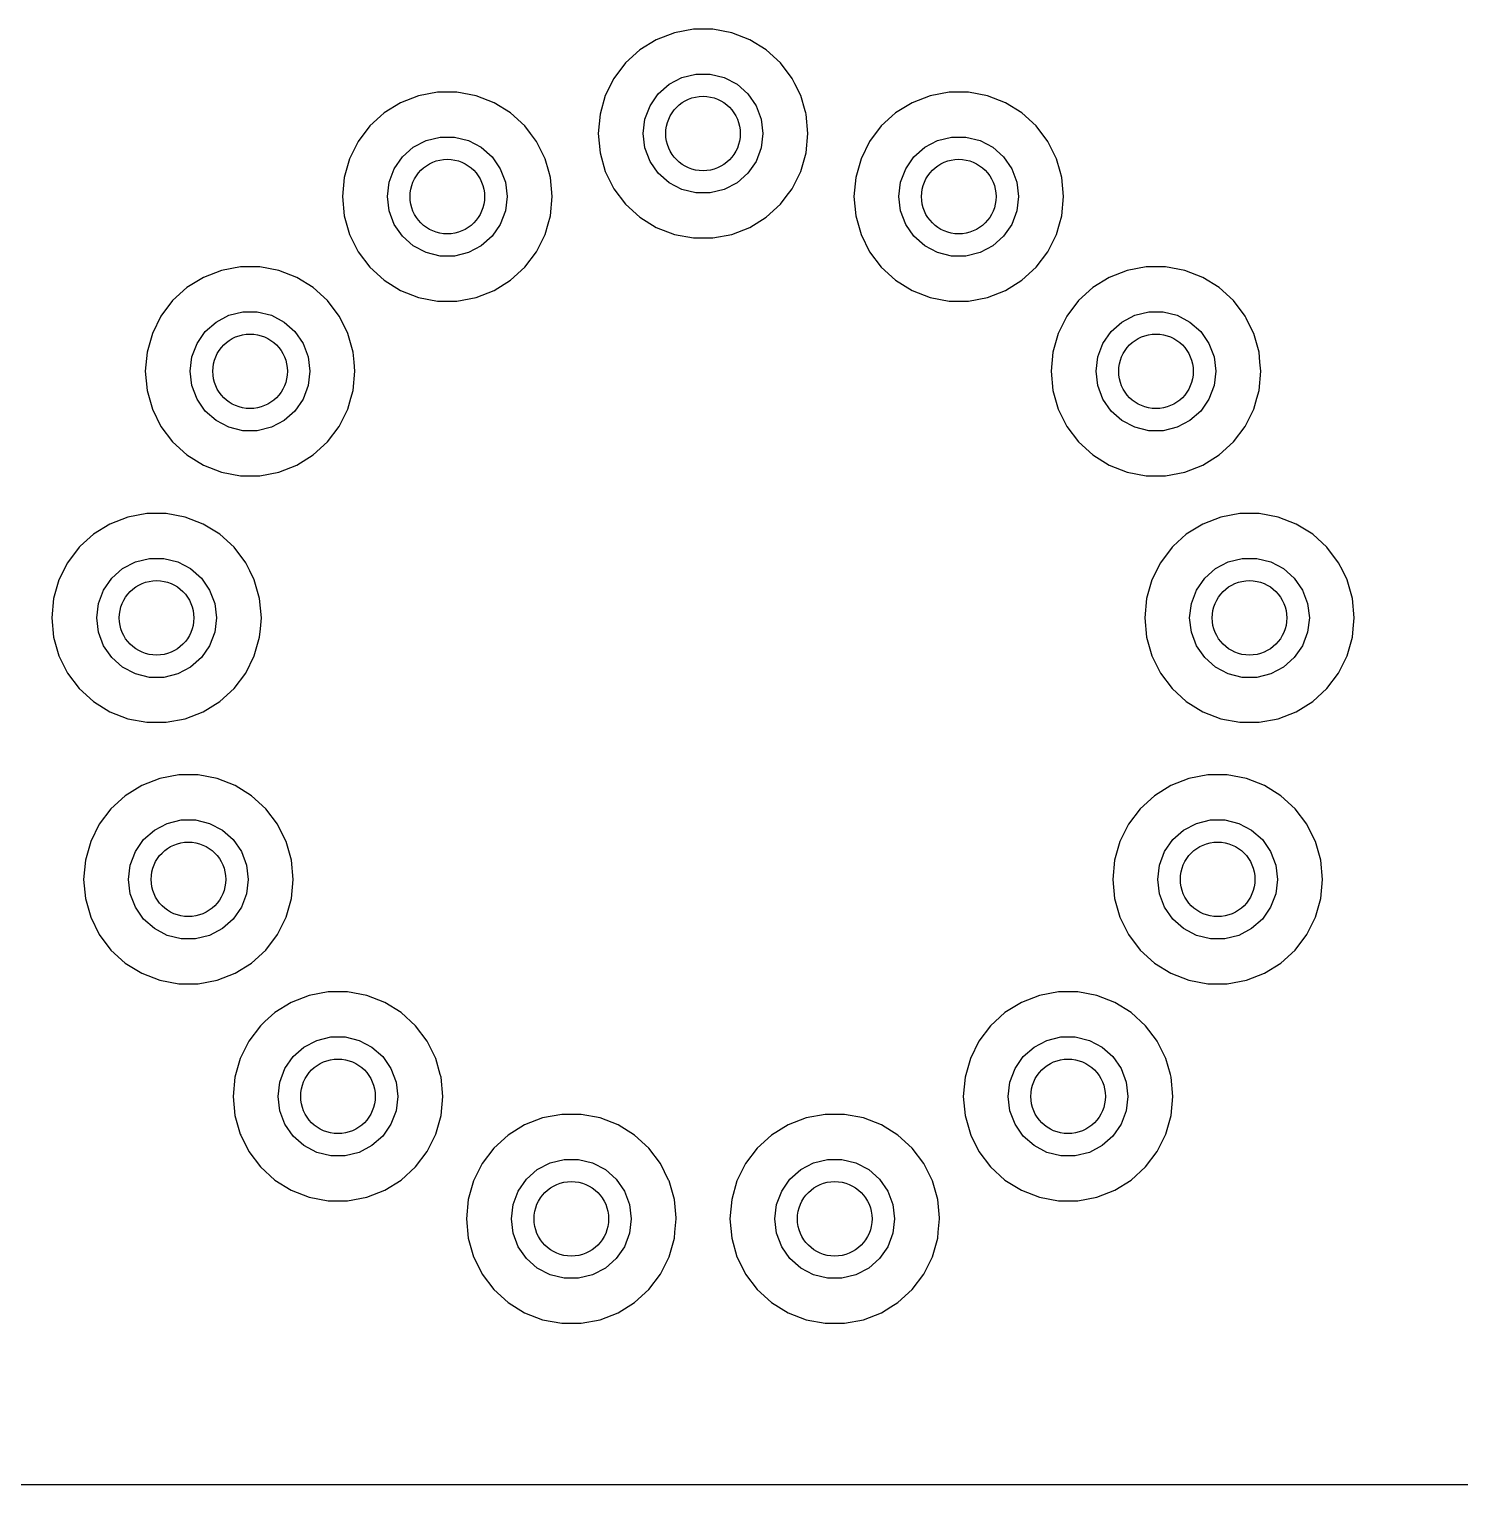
# Model space of a CAD drawing. Extents: x 2.85 to 10.26, y -4.55 to -2.42.
# Drawn here: x 4.032 to 4.666, y -4.547 to -3.903 of the extents above; entities that cross this region are included whole.
import ezdxf

# ---------------------------------------------------------------- set-up
doc = ezdxf.new("R2010")
doc.units = 0
doc.header["$MEASUREMENT"] = 0
doc.layers.add('BLACK', color=7, linetype='CONTINUOUS')

msp = doc.modelspace()

# ---------------------------------------------------------------- linework, layer by layer
at = {"layer": 'BLACK', "linetype": 'CONTINUOUS'}
for p, q in [((4.32643, -3.90311), (4.31801, -3.90468)), ((4.33499, -3.90311), (4.32643, -3.90311)), ((4.34341, -3.90468), (4.33499, -3.90311)), ((4.31003, -3.90778), (4.30274, -3.91228)), ((4.31801, -3.90468), (4.31003, -3.90778)), ((4.31003, -3.90778), (4.31003, -3.90778)), ((4.31801, -3.90468), (4.31801, -3.90468)), ((4.31801, -3.90468), (4.31801, -3.90468)), ((4.35139, -3.90778), (4.34341, -3.90468)), ((4.34341, -3.90468), (4.34341, -3.90468)), ((4.34341, -3.90468), (4.34341, -3.90468)), ((4.35867, -3.91228), (4.35139, -3.90778)), ((4.35139, -3.90778), (4.35139, -3.90778)), ((4.30274, -3.91228), (4.29642, -3.91805)), ((4.30274, -3.91228), (4.30274, -3.91228)), ((4.30274, -3.91228), (4.30274, -3.91228)), ((4.365, -3.91805), (4.35867, -3.91228)), ((4.29642, -3.91805), (4.29126, -3.92489)), ((4.29642, -3.91805), (4.29642, -3.91805)), ((4.37016, -3.92489), (4.365, -3.91805)), ((4.29126, -3.92489), (4.28744, -3.93255)), ((4.31087, -3.93174), (4.31565, -3.9275)), ((4.31565, -3.9275), (4.32131, -3.92454)), ((4.32131, -3.92454), (4.32751, -3.92301)), ((4.32751, -3.92301), (4.3339, -3.92301)), ((4.3339, -3.92301), (4.34011, -3.92454)), ((4.34011, -3.92454), (4.34576, -3.9275)), ((4.34576, -3.9275), (4.35054, -3.93174)), ((4.37135, -3.92727), (4.37016, -3.92489)), ((4.37398, -3.93255), (4.37135, -3.92727)), ((4.20481, -3.93258), (4.19683, -3.93568)), ((4.21323, -3.93101), (4.20481, -3.93258)), ((4.20481, -3.93258), (4.20481, -3.93258)), ((4.20481, -3.93258), (4.20481, -3.93258)), ((4.22179, -3.93101), (4.21323, -3.93101)), ((4.23021, -3.93258), (4.22179, -3.93101)), ((4.23819, -3.93568), (4.23021, -3.93258)), ((4.23021, -3.93258), (4.23021, -3.93258)), ((4.23021, -3.93258), (4.23021, -3.93258)), ((4.28744, -3.93255), (4.2851, -3.94079)), ((4.28744, -3.93255), (4.28744, -3.93255)), ((4.30724, -3.937), (4.31087, -3.93174)), ((4.35054, -3.93174), (4.35417, -3.937)), ((4.37591, -3.93933), (4.37398, -3.93255)), ((4.37398, -3.93255), (4.37398, -3.93255)), ((4.43121, -3.93258), (4.42323, -3.93568)), ((4.43963, -3.93101), (4.43121, -3.93258)), ((4.43121, -3.93258), (4.43121, -3.93258)), ((4.43121, -3.93258), (4.43121, -3.93258)), ((4.44819, -3.93101), (4.43963, -3.93101)), ((4.45661, -3.93258), (4.44819, -3.93101)), ((4.46459, -3.93568), (4.45661, -3.93258)), ((4.45661, -3.93258), (4.45661, -3.93258)), ((4.45661, -3.93258), (4.45661, -3.93258)), ((4.18794, -3.94165), (4.18322, -3.94595)), ((4.18954, -3.94018), (4.18794, -3.94165)), ((4.19683, -3.93568), (4.18954, -3.94018)), ((4.18954, -3.94018), (4.18954, -3.94018)), ((4.18954, -3.94018), (4.18954, -3.94018)), ((4.19683, -3.93568), (4.19683, -3.93568)), ((4.24547, -3.94018), (4.23819, -3.93568)), ((4.23819, -3.93568), (4.23819, -3.93568)), ((4.2518, -3.94595), (4.24547, -3.94018)), ((4.2851, -3.94079), (4.28431, -3.94931)), ((4.2851, -3.94079), (4.2851, -3.94079)), ((4.30498, -3.94297), (4.30724, -3.937)), ((4.35417, -3.937), (4.35644, -3.94297)), ((4.37615, -3.94018), (4.37591, -3.93933)), ((4.37632, -3.94079), (4.37615, -3.94018)), ((4.37711, -3.94931), (4.37632, -3.94079)), ((4.37632, -3.94079), (4.37632, -3.94079)), ((4.41434, -3.94165), (4.40962, -3.94595)), ((4.41594, -3.94018), (4.41434, -3.94165)), ((4.42323, -3.93568), (4.41594, -3.94018)), ((4.41594, -3.94018), (4.41594, -3.94018)), ((4.41594, -3.94018), (4.41594, -3.94018)), ((4.42323, -3.93568), (4.42323, -3.93568)), ((4.47187, -3.94018), (4.46459, -3.93568)), ((4.46459, -3.93568), (4.46459, -3.93568)), ((4.4782, -3.94595), (4.47187, -3.94018)), ((4.18322, -3.94595), (4.17806, -3.95279)), ((4.25434, -3.94931), (4.2518, -3.94595)), ((4.30421, -3.94931), (4.30498, -3.94297)), ((4.35644, -3.94297), (4.35721, -3.94931)), ((4.40962, -3.94595), (4.40446, -3.95279)), ((4.48336, -3.95279), (4.4782, -3.94595)), ((4.17806, -3.95279), (4.17424, -3.96045)), ((4.20245, -3.9554), (4.20811, -3.95244)), ((4.20811, -3.95244), (4.21431, -3.95091)), ((4.21431, -3.95091), (4.2207, -3.95091)), ((4.2207, -3.95091), (4.22691, -3.95244)), ((4.22691, -3.95244), (4.23256, -3.9554)), ((4.25696, -3.95279), (4.25434, -3.94931)), ((4.26021, -3.95931), (4.25696, -3.95279)), ((4.28431, -3.94931), (4.2851, -3.95784)), ((4.28431, -3.94931), (4.28431, -3.94931)), ((4.30498, -3.95566), (4.30421, -3.94931)), ((4.35721, -3.94931), (4.35644, -3.95566)), ((4.37632, -3.95784), (4.37711, -3.94931)), ((4.37711, -3.94931), (4.37711, -3.94931)), ((4.40446, -3.95279), (4.40064, -3.96045)), ((4.42885, -3.9554), (4.43451, -3.95244)), ((4.43451, -3.95244), (4.44071, -3.95091)), ((4.44071, -3.95091), (4.4471, -3.95091)), ((4.4471, -3.95091), (4.45331, -3.95244)), ((4.45331, -3.95244), (4.45896, -3.9554)), ((4.48661, -3.95931), (4.48336, -3.95279)), ((4.17424, -3.96045), (4.1719, -3.96869)), ((4.17424, -3.96045), (4.17424, -3.96045)), ((4.19404, -3.9649), (4.19767, -3.95964)), ((4.19767, -3.95964), (4.20245, -3.9554)), ((4.23256, -3.9554), (4.23734, -3.95964)), ((4.23734, -3.95964), (4.24097, -3.9649)), ((4.26078, -3.96045), (4.26021, -3.95931)), ((4.26238, -3.96608), (4.26078, -3.96045)), ((4.26078, -3.96045), (4.26078, -3.96045)), ((4.2851, -3.95784), (4.2851, -3.95784)), ((4.2851, -3.95784), (4.28744, -3.96608)), ((4.30724, -3.96163), (4.30498, -3.95566)), ((4.35644, -3.95566), (4.35417, -3.96163)), ((4.37398, -3.96608), (4.37632, -3.95784)), ((4.37632, -3.95784), (4.37632, -3.95784)), ((4.40064, -3.96045), (4.3983, -3.96869)), ((4.40064, -3.96045), (4.40064, -3.96045)), ((4.42044, -3.9649), (4.42407, -3.95964)), ((4.42407, -3.95964), (4.42885, -3.9554)), ((4.45896, -3.9554), (4.46374, -3.95964)), ((4.46374, -3.95964), (4.46737, -3.9649)), ((4.48718, -3.96045), (4.48661, -3.95931)), ((4.48878, -3.96608), (4.48718, -3.96045)), ((4.48718, -3.96045), (4.48718, -3.96045)), ((4.19178, -3.97087), (4.19404, -3.9649)), ((4.24097, -3.9649), (4.24324, -3.97087)), ((4.26312, -3.96869), (4.26238, -3.96608)), ((4.28744, -3.96608), (4.28744, -3.96608)), ((4.28744, -3.96608), (4.29126, -3.97374)), ((4.31087, -3.96689), (4.30724, -3.96163)), ((4.31565, -3.97112), (4.31087, -3.96689)), ((4.35054, -3.96689), (4.34576, -3.97112)), ((4.35417, -3.96163), (4.35054, -3.96689)), ((4.37016, -3.97374), (4.37398, -3.96608)), ((4.37398, -3.96608), (4.37398, -3.96608)), ((4.37398, -3.96608), (4.37398, -3.96608)), ((4.41818, -3.97087), (4.42044, -3.9649)), ((4.46737, -3.9649), (4.46964, -3.97087)), ((4.48952, -3.96869), (4.48878, -3.96608)), ((4.1719, -3.96869), (4.17111, -3.97721)), ((4.1719, -3.96869), (4.1719, -3.96869)), ((4.19101, -3.97721), (4.19178, -3.97087)), ((4.24324, -3.97087), (4.24401, -3.97721)), ((4.26391, -3.97721), (4.26312, -3.96869)), ((4.29126, -3.97374), (4.29642, -3.98057)), ((4.32131, -3.97409), (4.31565, -3.97112)), ((4.32751, -3.97562), (4.32131, -3.97409)), ((4.34011, -3.97409), (4.3339, -3.97562)), ((4.34576, -3.97112), (4.34011, -3.97409)), ((4.36754, -3.97721), (4.37016, -3.97374)), ((4.3983, -3.96869), (4.39751, -3.97721)), ((4.3983, -3.96869), (4.3983, -3.96869)), ((4.41741, -3.97721), (4.41818, -3.97087)), ((4.46964, -3.97087), (4.47041, -3.97721)), ((4.49031, -3.97721), (4.48952, -3.96869)), ((4.17111, -3.97721), (4.1719, -3.98574)), ((4.17111, -3.97721), (4.17111, -3.97721)), ((4.19178, -3.98356), (4.19101, -3.97721)), ((4.24401, -3.97721), (4.24324, -3.98356)), ((4.26312, -3.98574), (4.26391, -3.97721)), ((4.29642, -3.98057), (4.30274, -3.98634)), ((4.3339, -3.97562), (4.32751, -3.97562)), ((4.35867, -3.98634), (4.365, -3.98057)), ((4.365, -3.98057), (4.36754, -3.97721)), ((4.39751, -3.97721), (4.3983, -3.98574)), ((4.39751, -3.97721), (4.39751, -3.97721)), ((4.41818, -3.98356), (4.41741, -3.97721)), ((4.47041, -3.97721), (4.46964, -3.98356)), ((4.48952, -3.98574), (4.49031, -3.97721)), ((4.49031, -3.97721), (4.49031, -3.97721)), ((4.1719, -3.98574), (4.1719, -3.98574)), ((4.1719, -3.98574), (4.17424, -3.99398)), ((4.19404, -3.98953), (4.19178, -3.98356)), ((4.24324, -3.98356), (4.24097, -3.98953)), ((4.26212, -3.98926), (4.26312, -3.98574)), ((4.30274, -3.98634), (4.31003, -3.99085)), ((4.35139, -3.99085), (4.35867, -3.98634)), ((4.3983, -3.98574), (4.3983, -3.98574)), ((4.3983, -3.98574), (4.40064, -3.99398)), ((4.42044, -3.98953), (4.41818, -3.98356)), ((4.46964, -3.98356), (4.46737, -3.98953)), ((4.48852, -3.98926), (4.48952, -3.98574)), ((4.19767, -3.99479), (4.19404, -3.98953)), ((4.24097, -3.98953), (4.23734, -3.99479)), ((4.26078, -3.99398), (4.26212, -3.98926)), ((4.31003, -3.99085), (4.31801, -3.99394)), ((4.34341, -3.99394), (4.35139, -3.99085)), ((4.42407, -3.99479), (4.42044, -3.98953)), ((4.46737, -3.98953), (4.46374, -3.99479)), ((4.48718, -3.99398), (4.48852, -3.98926)), ((4.17424, -3.99398), (4.17424, -3.99398)), ((4.17424, -3.99398), (4.17806, -4.00164)), ((4.20245, -3.99902), (4.19767, -3.99479)), ((4.20811, -4.00199), (4.20245, -3.99902)), ((4.23256, -3.99902), (4.22691, -4.00199)), ((4.23734, -3.99479), (4.23256, -3.99902)), ((4.25696, -4.00164), (4.26078, -3.99398)), ((4.26078, -3.99398), (4.26078, -3.99398)), ((4.26078, -3.99398), (4.26078, -3.99398)), ((4.31801, -3.99394), (4.32643, -3.99552)), ((4.32643, -3.99552), (4.32643, -3.99552)), ((4.32643, -3.99552), (4.33499, -3.99552)), ((4.33499, -3.99552), (4.34341, -3.99394)), ((4.33499, -3.99552), (4.33499, -3.99552)), ((4.40064, -3.99398), (4.40064, -3.99398)), ((4.40064, -3.99398), (4.40446, -4.00164)), ((4.42885, -3.99902), (4.42407, -3.99479)), ((4.43451, -4.00199), (4.42885, -3.99902)), ((4.45896, -3.99902), (4.45331, -4.00199)), ((4.46374, -3.99479), (4.45896, -3.99902)), ((4.48336, -4.00164), (4.48718, -3.99398)), ((4.48718, -3.99398), (4.48718, -3.99398)), ((4.48718, -3.99398), (4.48718, -3.99398)), ((4.17806, -4.00164), (4.18322, -4.00847)), ((4.21431, -4.00352), (4.20811, -4.00199)), ((4.2207, -4.00352), (4.21431, -4.00352)), ((4.22691, -4.00199), (4.2207, -4.00352)), ((4.2518, -4.00847), (4.25696, -4.00164)), ((4.40446, -4.00164), (4.40962, -4.00847)), ((4.44071, -4.00352), (4.43451, -4.00199)), ((4.4471, -4.00352), (4.44071, -4.00352)), ((4.45331, -4.00199), (4.4471, -4.00352)), ((4.4782, -4.00847), (4.48336, -4.00164)), ((4.11751, -4.00988), (4.10953, -4.01298)), ((4.12593, -4.00831), (4.11751, -4.00988)), ((4.11751, -4.00988), (4.11751, -4.00988)), ((4.11751, -4.00988), (4.11751, -4.00988)), ((4.13449, -4.00831), (4.12593, -4.00831)), ((4.14291, -4.00988), (4.13449, -4.00831)), ((4.15089, -4.01298), (4.14291, -4.00988)), ((4.14291, -4.00988), (4.14291, -4.00988)), ((4.14291, -4.00988), (4.14291, -4.00988)), ((4.18322, -4.00847), (4.18954, -4.01424)), ((4.24547, -4.01424), (4.2518, -4.00847)), ((4.40962, -4.00847), (4.41594, -4.01424)), ((4.47187, -4.01424), (4.4782, -4.00847)), ((4.51851, -4.00988), (4.51053, -4.01298)), ((4.52693, -4.00831), (4.51851, -4.00988)), ((4.51851, -4.00988), (4.51851, -4.00988)), ((4.51851, -4.00988), (4.51851, -4.00988)), ((4.53549, -4.00831), (4.52693, -4.00831)), ((4.54391, -4.00988), (4.53549, -4.00831)), ((4.55189, -4.01298), (4.54391, -4.00988)), ((4.54391, -4.00988), (4.54391, -4.00988)), ((4.54391, -4.00988), (4.54391, -4.00988)), ((4.10224, -4.01748), (4.09592, -4.02325)), ((4.10953, -4.01298), (4.10224, -4.01748)), ((4.10224, -4.01748), (4.10224, -4.01748)), ((4.10224, -4.01748), (4.10224, -4.01748)), ((4.10953, -4.01298), (4.10953, -4.01298)), ((4.15817, -4.01748), (4.15089, -4.01298)), ((4.15089, -4.01298), (4.15089, -4.01298)), ((4.1645, -4.02325), (4.15817, -4.01748)), ((4.18954, -4.01424), (4.19683, -4.01875)), ((4.19683, -4.01875), (4.20481, -4.02184)), ((4.23021, -4.02184), (4.23819, -4.01875)), ((4.23819, -4.01875), (4.24547, -4.01424)), ((4.41594, -4.01424), (4.42323, -4.01875)), ((4.42323, -4.01875), (4.43121, -4.02184)), ((4.45661, -4.02184), (4.46459, -4.01875)), ((4.46459, -4.01875), (4.47187, -4.01424)), ((4.50324, -4.01748), (4.49692, -4.02325)), ((4.51053, -4.01298), (4.50324, -4.01748)), ((4.50324, -4.01748), (4.50324, -4.01748)), ((4.50324, -4.01748), (4.50324, -4.01748)), ((4.51053, -4.01298), (4.51053, -4.01298)), ((4.55917, -4.01748), (4.55189, -4.01298)), ((4.55189, -4.01298), (4.55189, -4.01298)), ((4.5655, -4.02325), (4.55917, -4.01748)), ((4.09592, -4.02325), (4.09076, -4.03009)), ((4.09592, -4.02325), (4.09592, -4.02325)), ((4.16966, -4.03009), (4.1645, -4.02325)), ((4.20481, -4.02184), (4.21323, -4.02342)), ((4.21323, -4.02342), (4.21323, -4.02342)), ((4.21323, -4.02342), (4.22179, -4.02342)), ((4.22179, -4.02342), (4.23021, -4.02184)), ((4.22179, -4.02342), (4.22179, -4.02342)), ((4.43121, -4.02184), (4.43963, -4.02342)), ((4.43963, -4.02342), (4.43963, -4.02342)), ((4.43963, -4.02342), (4.44819, -4.02342)), ((4.44819, -4.02342), (4.45661, -4.02184)), ((4.44819, -4.02342), (4.44819, -4.02342)), ((4.49692, -4.02325), (4.49176, -4.03009)), ((4.49692, -4.02325), (4.49692, -4.02325)), ((4.57066, -4.03009), (4.5655, -4.02325)), ((4.09076, -4.03009), (4.08694, -4.03775)), ((4.11515, -4.0327), (4.12081, -4.02974)), ((4.12081, -4.02974), (4.12701, -4.02821)), ((4.12701, -4.02821), (4.1334, -4.02821)), ((4.1334, -4.02821), (4.13961, -4.02974)), ((4.13961, -4.02974), (4.14526, -4.0327)), ((4.17195, -4.03469), (4.16966, -4.03009)), ((4.49176, -4.03009), (4.48794, -4.03775)), ((4.51615, -4.0327), (4.52181, -4.02974)), ((4.52181, -4.02974), (4.52801, -4.02821)), ((4.52801, -4.02821), (4.5344, -4.02821)), ((4.5344, -4.02821), (4.54061, -4.02974)), ((4.54061, -4.02974), (4.54626, -4.0327)), ((4.57108, -4.03093), (4.57066, -4.03009)), ((4.57295, -4.03469), (4.57108, -4.03093)), ((4.08694, -4.03775), (4.0846, -4.04599)), ((4.08694, -4.03775), (4.08694, -4.03775)), ((4.10674, -4.0422), (4.11037, -4.03694)), ((4.11037, -4.03694), (4.11515, -4.0327)), ((4.14526, -4.0327), (4.15004, -4.03694)), ((4.15004, -4.03694), (4.15367, -4.0422)), ((4.17348, -4.03775), (4.17195, -4.03469)), ((4.17582, -4.04599), (4.17348, -4.03775)), ((4.17348, -4.03775), (4.17348, -4.03775)), ((4.48794, -4.03775), (4.4856, -4.04599)), ((4.48794, -4.03775), (4.48794, -4.03775)), ((4.50774, -4.0422), (4.51137, -4.03694)), ((4.51137, -4.03694), (4.51615, -4.0327)), ((4.54626, -4.0327), (4.55104, -4.03694)), ((4.55104, -4.03694), (4.55467, -4.0422)), ((4.57448, -4.03775), (4.57295, -4.03469)), ((4.57682, -4.04599), (4.57448, -4.03775)), ((4.57448, -4.03775), (4.57448, -4.03775)), ((4.10448, -4.04817), (4.10674, -4.0422)), ((4.15367, -4.0422), (4.15594, -4.04817)), ((4.50548, -4.04817), (4.50774, -4.0422)), ((4.55467, -4.0422), (4.55694, -4.04817)), ((4.0846, -4.04599), (4.08381, -4.05451)), ((4.0846, -4.04599), (4.0846, -4.04599)), ((4.10371, -4.05451), (4.10448, -4.04817)), ((4.15594, -4.04817), (4.15671, -4.05451)), ((4.17623, -4.05044), (4.17582, -4.04599)), ((4.17582, -4.04599), (4.17582, -4.04599)), ((4.17661, -4.05451), (4.17623, -4.05044)), ((4.4856, -4.04599), (4.48481, -4.05451)), ((4.4856, -4.04599), (4.4856, -4.04599)), ((4.50471, -4.05451), (4.50548, -4.04817)), ((4.55694, -4.04817), (4.55771, -4.05451)), ((4.57723, -4.05044), (4.57682, -4.04599)), ((4.57682, -4.04599), (4.57682, -4.04599)), ((4.57761, -4.05451), (4.57723, -4.05044)), ((4.08381, -4.05451), (4.0846, -4.06304)), ((4.08381, -4.05451), (4.08381, -4.05451)), ((4.10448, -4.06086), (4.10371, -4.05451)), ((4.15671, -4.05451), (4.15594, -4.06086)), ((4.17582, -4.06304), (4.17661, -4.05451)), ((4.17661, -4.05451), (4.17661, -4.05451)), ((4.48481, -4.05451), (4.4856, -4.06304)), ((4.48481, -4.05451), (4.48481, -4.05451)), ((4.50548, -4.06086), (4.50471, -4.05451)), ((4.55771, -4.05451), (4.55694, -4.06086)), ((4.57682, -4.06304), (4.57761, -4.05451)), ((4.0846, -4.06304), (4.0846, -4.06304)), ((4.0846, -4.06304), (4.08694, -4.07128)), ((4.10674, -4.06683), (4.10448, -4.06086)), ((4.15594, -4.06086), (4.15367, -4.06683)), ((4.17485, -4.06646), (4.17582, -4.06304)), ((4.4856, -4.06304), (4.4856, -4.06304)), ((4.4856, -4.06304), (4.48794, -4.07128)), ((4.50774, -4.06683), (4.50548, -4.06086)), ((4.55694, -4.06086), (4.55467, -4.06683)), ((4.57585, -4.06646), (4.57682, -4.06304)), ((4.11037, -4.07209), (4.10674, -4.06683)), ((4.15367, -4.06683), (4.15004, -4.07209)), ((4.17348, -4.07128), (4.17485, -4.06646)), ((4.51137, -4.07209), (4.50774, -4.06683)), ((4.55467, -4.06683), (4.55104, -4.07209)), ((4.57448, -4.07128), (4.57585, -4.06646)), ((4.08694, -4.07128), (4.08694, -4.07128)), ((4.08694, -4.07128), (4.09076, -4.07894)), ((4.11515, -4.07632), (4.11037, -4.07209)), ((4.12081, -4.07929), (4.11515, -4.07632)), ((4.14526, -4.07632), (4.13961, -4.07929)), ((4.15004, -4.07209), (4.14526, -4.07632)), ((4.16966, -4.07894), (4.17348, -4.07128)), ((4.17348, -4.07128), (4.17348, -4.07128)), ((4.17348, -4.07128), (4.17348, -4.07128)), ((4.48794, -4.07128), (4.48794, -4.07128)), ((4.48794, -4.07128), (4.49176, -4.07894)), ((4.51615, -4.07632), (4.51137, -4.07209)), ((4.52181, -4.07929), (4.51615, -4.07632)), ((4.54626, -4.07632), (4.54061, -4.07929)), ((4.55104, -4.07209), (4.54626, -4.07632)), ((4.57066, -4.07894), (4.57448, -4.07128)), ((4.57448, -4.07128), (4.57448, -4.07128)), ((4.57448, -4.07128), (4.57448, -4.07128)), ((4.09076, -4.07894), (4.09592, -4.08577)), ((4.12701, -4.08082), (4.12081, -4.07929)), ((4.1334, -4.08082), (4.12701, -4.08082)), ((4.13961, -4.07929), (4.1334, -4.08082)), ((4.1645, -4.08577), (4.16966, -4.07894)), ((4.49176, -4.07894), (4.49692, -4.08577)), ((4.52801, -4.08082), (4.52181, -4.07929)), ((4.5344, -4.08082), (4.52801, -4.08082)), ((4.54061, -4.07929), (4.5344, -4.08082)), ((4.5655, -4.08577), (4.57066, -4.07894)), ((4.09592, -4.08577), (4.10224, -4.09154)), ((4.15817, -4.09154), (4.1645, -4.08577)), ((4.49692, -4.08577), (4.50324, -4.09154)), ((4.55917, -4.09154), (4.5655, -4.08577)), ((4.10224, -4.09154), (4.10953, -4.09605)), ((4.10953, -4.09605), (4.11751, -4.09914)), ((4.14291, -4.09914), (4.15089, -4.09605)), ((4.15089, -4.09605), (4.15817, -4.09154)), ((4.50324, -4.09154), (4.51053, -4.09605)), ((4.51053, -4.09605), (4.51851, -4.09914)), ((4.54391, -4.09914), (4.55189, -4.09605)), ((4.55189, -4.09605), (4.55917, -4.09154)), ((4.11751, -4.09914), (4.12593, -4.10072)), ((4.12593, -4.10072), (4.12593, -4.10072)), ((4.12593, -4.10072), (4.13449, -4.10072)), ((4.13449, -4.10072), (4.14291, -4.09914)), ((4.13449, -4.10072), (4.13449, -4.10072)), ((4.51851, -4.09914), (4.52693, -4.10072)), ((4.52693, -4.10072), (4.52693, -4.10072)), ((4.52693, -4.10072), (4.53549, -4.10072)), ((4.53549, -4.10072), (4.54391, -4.09914)), ((4.53549, -4.10072), (4.53549, -4.10072)), ((4.06813, -4.12208), (4.06084, -4.12658)), ((4.07611, -4.11898), (4.06813, -4.12208)), ((4.06813, -4.12208), (4.06813, -4.12208)), ((4.08453, -4.11741), (4.07611, -4.11898)), ((4.07611, -4.11898), (4.07611, -4.11898)), ((4.07611, -4.11898), (4.07611, -4.11898)), ((4.09309, -4.11741), (4.08453, -4.11741)), ((4.10151, -4.11898), (4.09309, -4.11741)), ((4.10949, -4.12208), (4.10151, -4.11898)), ((4.10151, -4.11898), (4.10151, -4.11898)), ((4.10151, -4.11898), (4.10151, -4.11898)), ((4.11677, -4.12658), (4.10949, -4.12208)), ((4.10949, -4.12208), (4.10949, -4.12208)), ((4.55193, -4.12208), (4.54464, -4.12658)), ((4.55991, -4.11898), (4.55193, -4.12208)), ((4.55193, -4.12208), (4.55193, -4.12208)), ((4.56833, -4.11741), (4.55991, -4.11898)), ((4.55991, -4.11898), (4.55991, -4.11898)), ((4.55991, -4.11898), (4.55991, -4.11898)), ((4.57689, -4.11741), (4.56833, -4.11741)), ((4.58531, -4.11898), (4.57689, -4.11741)), ((4.59329, -4.12208), (4.58531, -4.11898)), ((4.58531, -4.11898), (4.58531, -4.11898)), ((4.58531, -4.11898), (4.58531, -4.11898)), ((4.60057, -4.12658), (4.59329, -4.12208)), ((4.59329, -4.12208), (4.59329, -4.12208)), ((4.06084, -4.12658), (4.05504, -4.13187)), ((4.06084, -4.12658), (4.06084, -4.12658)), ((4.06084, -4.12658), (4.06084, -4.12658)), ((4.1231, -4.13235), (4.11677, -4.12658)), ((4.54464, -4.12658), (4.53884, -4.13187)), ((4.54464, -4.12658), (4.54464, -4.12658)), ((4.54464, -4.12658), (4.54464, -4.12658)), ((4.6069, -4.13235), (4.60057, -4.12658)), ((4.05452, -4.13235), (4.04936, -4.13919)), ((4.05504, -4.13187), (4.05452, -4.13235)), ((4.12826, -4.13919), (4.1231, -4.13235)), ((4.53832, -4.13235), (4.53316, -4.13919)), ((4.53884, -4.13187), (4.53832, -4.13235)), ((4.61206, -4.13919), (4.6069, -4.13235)), ((4.04936, -4.13919), (4.04554, -4.14685)), ((4.07375, -4.1418), (4.07941, -4.13884)), ((4.07941, -4.13884), (4.08561, -4.13731)), ((4.08561, -4.13731), (4.092, -4.13731)), ((4.092, -4.13731), (4.09821, -4.13884)), ((4.09821, -4.13884), (4.10386, -4.1418)), ((4.13006, -4.14281), (4.12826, -4.13919)), ((4.53316, -4.13919), (4.52934, -4.14685)), ((4.55755, -4.1418), (4.56321, -4.13884)), ((4.56321, -4.13884), (4.56941, -4.13731)), ((4.56941, -4.13731), (4.5758, -4.13731)), ((4.5758, -4.13731), (4.58201, -4.13884)), ((4.58201, -4.13884), (4.58766, -4.1418)), ((4.61386, -4.14281), (4.61206, -4.13919)), ((4.04554, -4.14685), (4.0432, -4.15509)), ((4.04554, -4.14685), (4.04554, -4.14685)), ((4.06534, -4.1513), (4.06897, -4.14604)), ((4.06897, -4.14604), (4.07375, -4.1418)), ((4.10386, -4.1418), (4.10864, -4.14604)), ((4.10864, -4.14604), (4.11227, -4.1513)), ((4.13208, -4.14685), (4.13006, -4.14281)), ((4.13324, -4.15093), (4.13208, -4.14685)), ((4.13208, -4.14685), (4.13208, -4.14685)), ((4.52934, -4.14685), (4.527, -4.15509)), ((4.52934, -4.14685), (4.52934, -4.14685)), ((4.54914, -4.1513), (4.55277, -4.14604)), ((4.55277, -4.14604), (4.55755, -4.1418)), ((4.58766, -4.1418), (4.59244, -4.14604)), ((4.59244, -4.14604), (4.59607, -4.1513)), ((4.61588, -4.14685), (4.61386, -4.14281)), ((4.61704, -4.15093), (4.61588, -4.14685)), ((4.61588, -4.14685), (4.61588, -4.14685)), ((4.06308, -4.15727), (4.06534, -4.1513)), ((4.11227, -4.1513), (4.11454, -4.15727)), ((4.13442, -4.15509), (4.13324, -4.15093)), ((4.54688, -4.15727), (4.54914, -4.1513)), ((4.59607, -4.1513), (4.59834, -4.15727)), ((4.61822, -4.15509), (4.61704, -4.15093)), ((4.0432, -4.15509), (4.04241, -4.16361)), ((4.0432, -4.15509), (4.0432, -4.15509)), ((4.06231, -4.16361), (4.06308, -4.15727)), ((4.11454, -4.15727), (4.11531, -4.16361)), ((4.13521, -4.16361), (4.13442, -4.15509)), ((4.527, -4.15509), (4.52621, -4.16361)), ((4.527, -4.15509), (4.527, -4.15509)), ((4.54611, -4.16361), (4.54688, -4.15727)), ((4.59834, -4.15727), (4.59911, -4.16361)), ((4.61901, -4.16361), (4.61822, -4.15509)), ((4.04241, -4.16361), (4.0432, -4.17214)), ((4.04241, -4.16361), (4.04241, -4.16361)), ((4.06308, -4.16996), (4.06231, -4.16361)), ((4.11531, -4.16361), (4.11454, -4.16996)), ((4.13476, -4.1685), (4.13521, -4.16361)), ((4.13521, -4.16361), (4.13521, -4.16361)), ((4.52621, -4.16361), (4.527, -4.17214)), ((4.52621, -4.16361), (4.52621, -4.16361)), ((4.54688, -4.16996), (4.54611, -4.16361)), ((4.59911, -4.16361), (4.59834, -4.16996)), ((4.61856, -4.1685), (4.61901, -4.16361)), ((4.0432, -4.17214), (4.0432, -4.17214)), ((4.0432, -4.17214), (4.04554, -4.18038)), ((4.06534, -4.17593), (4.06308, -4.16996)), ((4.11454, -4.16996), (4.11227, -4.17593)), ((4.13208, -4.18038), (4.13442, -4.17214)), ((4.13442, -4.17214), (4.13476, -4.1685)), ((4.13442, -4.17214), (4.13442, -4.17214)), ((4.527, -4.17214), (4.527, -4.17214)), ((4.527, -4.17214), (4.52934, -4.18038)), ((4.54914, -4.17593), (4.54688, -4.16996)), ((4.59834, -4.16996), (4.59607, -4.17593)), ((4.61588, -4.18038), (4.61822, -4.17214)), ((4.61822, -4.17214), (4.61856, -4.1685)), ((4.61822, -4.17214), (4.61822, -4.17214)), ((4.61856, -4.1685), (4.61856, -4.1685)), ((4.06897, -4.18119), (4.06534, -4.17593)), ((4.11227, -4.17593), (4.10864, -4.18119)), ((4.55277, -4.18119), (4.54914, -4.17593)), ((4.59607, -4.17593), (4.59244, -4.18119)), ((4.04554, -4.18038), (4.04554, -4.18038)), ((4.04554, -4.18038), (4.04701, -4.18333)), ((4.04701, -4.18333), (4.04936, -4.18804)), ((4.07375, -4.18542), (4.06897, -4.18119)), ((4.07941, -4.18839), (4.07375, -4.18542)), ((4.10386, -4.18542), (4.09821, -4.18839)), ((4.10864, -4.18119), (4.10386, -4.18542)), ((4.12826, -4.18804), (4.13208, -4.18038)), ((4.13208, -4.18038), (4.13208, -4.18038)), ((4.13208, -4.18038), (4.13208, -4.18038)), ((4.52934, -4.18038), (4.52934, -4.18038)), ((4.52934, -4.18038), (4.53081, -4.18333)), ((4.53081, -4.18333), (4.53316, -4.18804)), ((4.55755, -4.18542), (4.55277, -4.18119)), ((4.56321, -4.18839), (4.55755, -4.18542)), ((4.58766, -4.18542), (4.58201, -4.18839)), ((4.59244, -4.18119), (4.58766, -4.18542)), ((4.61206, -4.18804), (4.61588, -4.18038)), ((4.61588, -4.18038), (4.61588, -4.18038)), ((4.61588, -4.18038), (4.61588, -4.18038)), ((4.04936, -4.18804), (4.05452, -4.19487)), ((4.08561, -4.18992), (4.07941, -4.18839)), ((4.092, -4.18992), (4.08561, -4.18992)), ((4.09821, -4.18839), (4.092, -4.18992)), ((4.1231, -4.19487), (4.12826, -4.18804)), ((4.53316, -4.18804), (4.53832, -4.19487)), ((4.56941, -4.18992), (4.56321, -4.18839)), ((4.5758, -4.18992), (4.56941, -4.18992)), ((4.58201, -4.18839), (4.5758, -4.18992)), ((4.6069, -4.19487), (4.61206, -4.18804)), ((4.05452, -4.19487), (4.06084, -4.20064)), ((4.11677, -4.20064), (4.1231, -4.19487)), ((4.53832, -4.19487), (4.54464, -4.20064)), ((4.60057, -4.20064), (4.6069, -4.19487)), ((4.06084, -4.20064), (4.06813, -4.20515)), ((4.06813, -4.20515), (4.07611, -4.20824)), ((4.10151, -4.20824), (4.10949, -4.20515)), ((4.10949, -4.20515), (4.11677, -4.20064)), ((4.54464, -4.20064), (4.55193, -4.20515)), ((4.55193, -4.20515), (4.55991, -4.20824)), ((4.58531, -4.20824), (4.59329, -4.20515)), ((4.59329, -4.20515), (4.60057, -4.20064)), ((4.07611, -4.20824), (4.08453, -4.20982)), ((4.08453, -4.20982), (4.08453, -4.20982)), ((4.08453, -4.20982), (4.09309, -4.20982)), ((4.09309, -4.20982), (4.10151, -4.20824)), ((4.09309, -4.20982), (4.09309, -4.20982)), ((4.55991, -4.20824), (4.56833, -4.20982)), ((4.56833, -4.20982), (4.56833, -4.20982)), ((4.56833, -4.20982), (4.57689, -4.20982)), ((4.57689, -4.20982), (4.58531, -4.20824)), ((4.57689, -4.20982), (4.57689, -4.20982)), ((4.08223, -4.23778), (4.07494, -4.24228)), ((4.09021, -4.23468), (4.08223, -4.23778)), ((4.08223, -4.23778), (4.08223, -4.23778)), ((4.09863, -4.23311), (4.09021, -4.23468)), ((4.09021, -4.23468), (4.09021, -4.23468)), ((4.09021, -4.23468), (4.09021, -4.23468)), ((4.10719, -4.23311), (4.09863, -4.23311)), ((4.11561, -4.23468), (4.10719, -4.23311)), ((4.12359, -4.23778), (4.11561, -4.23468)), ((4.11561, -4.23468), (4.11561, -4.23468)), ((4.11561, -4.23468), (4.11561, -4.23468)), ((4.13087, -4.24228), (4.12359, -4.23778)), ((4.12359, -4.23778), (4.12359, -4.23778)), ((4.53783, -4.23778), (4.53054, -4.24228)), ((4.54581, -4.23468), (4.53783, -4.23778)), ((4.53783, -4.23778), (4.53783, -4.23778)), ((4.55423, -4.23311), (4.54581, -4.23468)), ((4.54581, -4.23468), (4.54581, -4.23468)), ((4.54581, -4.23468), (4.54581, -4.23468)), ((4.56279, -4.23311), (4.55423, -4.23311)), ((4.57121, -4.23468), (4.56279, -4.23311)), ((4.57919, -4.23778), (4.57121, -4.23468)), ((4.57121, -4.23468), (4.57121, -4.23468)), ((4.57121, -4.23468), (4.57121, -4.23468)), ((4.58647, -4.24228), (4.57919, -4.23778)), ((4.57919, -4.23778), (4.57919, -4.23778)), ((4.07494, -4.24228), (4.06862, -4.24805)), ((4.07494, -4.24228), (4.07494, -4.24228)), ((4.07494, -4.24228), (4.07494, -4.24228)), ((4.1372, -4.24805), (4.13087, -4.24228)), ((4.53054, -4.24228), (4.52422, -4.24805)), ((4.53054, -4.24228), (4.53054, -4.24228)), ((4.53054, -4.24228), (4.53054, -4.24228)), ((4.5928, -4.24805), (4.58647, -4.24228)), ((4.06862, -4.24805), (4.06346, -4.25489)), ((4.06862, -4.24805), (4.06862, -4.24805)), ((4.14236, -4.25489), (4.1372, -4.24805)), ((4.52422, -4.24805), (4.51906, -4.25489)), ((4.52422, -4.24805), (4.52422, -4.24805)), ((4.59796, -4.25489), (4.5928, -4.24805)), ((4.06346, -4.25489), (4.05964, -4.26255)), ((4.08307, -4.26174), (4.08785, -4.2575)), ((4.08785, -4.2575), (4.09351, -4.25454)), ((4.09351, -4.25454), (4.09971, -4.25301)), ((4.09971, -4.25301), (4.1061, -4.25301)), ((4.1061, -4.25301), (4.11231, -4.25454)), ((4.11231, -4.25454), (4.11796, -4.2575)), ((4.11796, -4.2575), (4.12274, -4.26174)), ((4.14505, -4.26028), (4.14236, -4.25489)), ((4.51906, -4.25489), (4.51524, -4.26255)), ((4.53867, -4.26174), (4.54345, -4.2575)), ((4.54345, -4.2575), (4.54911, -4.25454)), ((4.54911, -4.25454), (4.55531, -4.25301)), ((4.55531, -4.25301), (4.5617, -4.25301)), ((4.5617, -4.25301), (4.56791, -4.25454)), ((4.56791, -4.25454), (4.57356, -4.2575)), ((4.57356, -4.2575), (4.57834, -4.26174)), ((4.60065, -4.26028), (4.59796, -4.25489)), ((4.05964, -4.26255), (4.0573, -4.27079)), ((4.05964, -4.26255), (4.05964, -4.26255)), ((4.07944, -4.267), (4.08307, -4.26174)), ((4.12274, -4.26174), (4.12637, -4.267)), ((4.14618, -4.26255), (4.14505, -4.26028)), ((4.14852, -4.27079), (4.14618, -4.26255)), ((4.14618, -4.26255), (4.14618, -4.26255)), ((4.51524, -4.26255), (4.5129, -4.27079)), ((4.51524, -4.26255), (4.51524, -4.26255)), ((4.53504, -4.267), (4.53867, -4.26174)), ((4.57834, -4.26174), (4.58197, -4.267)), ((4.60178, -4.26255), (4.60065, -4.26028)), ((4.60412, -4.27079), (4.60178, -4.26255)), ((4.60178, -4.26255), (4.60178, -4.26255)), ((4.07718, -4.27297), (4.07944, -4.267)), ((4.12637, -4.267), (4.12864, -4.27297)), ((4.53278, -4.27297), (4.53504, -4.267)), ((4.58197, -4.267), (4.58424, -4.27297)), ((4.0573, -4.27079), (4.05651, -4.27931)), ((4.0573, -4.27079), (4.0573, -4.27079)), ((4.07641, -4.27931), (4.07718, -4.27297)), ((4.12864, -4.27297), (4.12941, -4.27931)), ((4.14931, -4.27931), (4.14852, -4.27079)), ((4.14852, -4.27079), (4.14852, -4.27079)), ((4.5129, -4.27079), (4.51211, -4.27931)), ((4.5129, -4.27079), (4.5129, -4.27079)), ((4.53201, -4.27931), (4.53278, -4.27297)), ((4.58424, -4.27297), (4.58501, -4.27931)), ((4.60491, -4.27931), (4.60412, -4.27079)), ((4.60412, -4.27079), (4.60412, -4.27079)), ((4.05651, -4.27931), (4.0573, -4.28784)), ((4.05651, -4.27931), (4.05651, -4.27931)), ((4.07718, -4.28566), (4.07641, -4.27931)), ((4.12941, -4.27931), (4.12864, -4.28566)), ((4.14852, -4.28784), (4.14931, -4.27931)), ((4.14931, -4.27931), (4.14931, -4.27931)), ((4.51211, -4.27931), (4.5129, -4.28784)), ((4.51211, -4.27931), (4.51211, -4.27931)), ((4.53278, -4.28566), (4.53201, -4.27931)), ((4.58501, -4.27931), (4.58424, -4.28566)), ((4.60412, -4.28784), (4.60491, -4.27931)), ((4.60491, -4.27931), (4.60491, -4.27931)), ((4.0573, -4.28784), (4.0573, -4.28784)), ((4.0573, -4.28784), (4.05964, -4.29608)), ((4.07944, -4.29163), (4.07718, -4.28566)), ((4.12864, -4.28566), (4.12637, -4.29163)), ((4.14618, -4.29608), (4.14852, -4.28784)), ((4.14852, -4.28784), (4.14852, -4.28784)), ((4.5129, -4.28784), (4.5129, -4.28784)), ((4.5129, -4.28784), (4.51524, -4.29608)), ((4.53504, -4.29163), (4.53278, -4.28566)), ((4.58424, -4.28566), (4.58197, -4.29163)), ((4.60178, -4.29608), (4.60412, -4.28784)), ((4.60412, -4.28784), (4.60412, -4.28784)), ((4.05964, -4.29608), (4.05964, -4.29608)), ((4.05964, -4.29608), (4.06346, -4.30374)), ((4.08307, -4.29689), (4.07944, -4.29163)), ((4.12637, -4.29163), (4.12274, -4.29689)), ((4.14236, -4.30374), (4.14618, -4.29608)), ((4.14618, -4.29608), (4.14618, -4.29608)), ((4.14618, -4.29608), (4.14618, -4.29608)), ((4.51524, -4.29608), (4.51524, -4.29608)), ((4.51524, -4.29608), (4.51906, -4.30374)), ((4.53867, -4.29689), (4.53504, -4.29163)), ((4.58197, -4.29163), (4.57834, -4.29689)), ((4.59796, -4.30374), (4.60178, -4.29608)), ((4.60178, -4.29608), (4.60178, -4.29608)), ((4.60178, -4.29608), (4.60178, -4.29608)), ((4.08785, -4.30112), (4.08307, -4.29689)), ((4.09351, -4.30409), (4.08785, -4.30112)), ((4.11796, -4.30112), (4.11231, -4.30409)), ((4.12274, -4.29689), (4.11796, -4.30112)), ((4.54345, -4.30112), (4.53867, -4.29689)), ((4.54911, -4.30409), (4.54345, -4.30112)), ((4.57356, -4.30112), (4.56791, -4.30409)), ((4.57834, -4.29689), (4.57356, -4.30112)), ((4.06346, -4.30374), (4.06862, -4.31057)), ((4.09971, -4.30562), (4.09351, -4.30409)), ((4.1061, -4.30562), (4.09971, -4.30562)), ((4.11231, -4.30409), (4.1061, -4.30562)), ((4.1372, -4.31057), (4.14236, -4.30374)), ((4.51906, -4.30374), (4.52422, -4.31057)), ((4.55531, -4.30562), (4.54911, -4.30409)), ((4.5617, -4.30562), (4.55531, -4.30562)), ((4.56791, -4.30409), (4.5617, -4.30562)), ((4.5928, -4.31057), (4.59796, -4.30374)), ((4.06862, -4.31057), (4.07494, -4.31634)), ((4.13087, -4.31634), (4.1372, -4.31057)), ((4.52422, -4.31057), (4.53054, -4.31634)), ((4.58647, -4.31634), (4.5928, -4.31057)), ((4.07494, -4.31634), (4.08223, -4.32085)), ((4.08223, -4.32085), (4.09021, -4.32394)), ((4.11561, -4.32394), (4.12359, -4.32085)), ((4.12359, -4.32085), (4.13087, -4.31634)), ((4.53054, -4.31634), (4.53783, -4.32085)), ((4.53783, -4.32085), (4.54581, -4.32394)), ((4.57121, -4.32394), (4.57919, -4.32085)), ((4.57919, -4.32085), (4.58647, -4.31634)), ((4.09021, -4.32394), (4.09863, -4.32552)), ((4.09863, -4.32552), (4.09863, -4.32552)), ((4.09863, -4.32552), (4.10719, -4.32552)), ((4.10719, -4.32552), (4.11561, -4.32394)), ((4.10719, -4.32552), (4.10719, -4.32552)), ((4.54581, -4.32394), (4.55423, -4.32552)), ((4.55423, -4.32552), (4.55423, -4.32552)), ((4.55423, -4.32552), (4.56279, -4.32552)), ((4.56279, -4.32552), (4.57121, -4.32394)), ((4.56279, -4.32552), (4.56279, -4.32552)), ((4.14843, -4.33378), (4.14114, -4.33828)), ((4.15641, -4.33068), (4.14843, -4.33378)), ((4.14843, -4.33378), (4.14843, -4.33378)), ((4.16483, -4.32911), (4.15641, -4.33068)), ((4.15641, -4.33068), (4.15641, -4.33068)), ((4.15641, -4.33068), (4.15641, -4.33068)), ((4.17339, -4.32911), (4.16483, -4.32911)), ((4.18181, -4.33068), (4.17339, -4.32911)), ((4.18979, -4.33378), (4.18181, -4.33068)), ((4.18181, -4.33068), (4.18181, -4.33068)), ((4.18181, -4.33068), (4.18181, -4.33068)), ((4.19707, -4.33828), (4.18979, -4.33378)), ((4.18979, -4.33378), (4.18979, -4.33378)), ((4.47163, -4.33378), (4.46434, -4.33828)), ((4.47961, -4.33068), (4.47163, -4.33378)), ((4.47163, -4.33378), (4.47163, -4.33378)), ((4.48803, -4.32911), (4.47961, -4.33068)), ((4.47961, -4.33068), (4.47961, -4.33068)), ((4.47961, -4.33068), (4.47961, -4.33068)), ((4.49659, -4.32911), (4.48803, -4.32911)), ((4.50501, -4.33068), (4.49659, -4.32911)), ((4.51299, -4.33378), (4.50501, -4.33068)), ((4.50501, -4.33068), (4.50501, -4.33068)), ((4.50501, -4.33068), (4.50501, -4.33068)), ((4.52027, -4.33828), (4.51299, -4.33378)), ((4.51299, -4.33378), (4.51299, -4.33378)), ((4.14114, -4.33828), (4.13679, -4.34226)), ((4.14114, -4.33828), (4.14114, -4.33828)), ((4.14114, -4.33828), (4.14114, -4.33828)), ((4.2034, -4.34405), (4.19707, -4.33828)), ((4.46434, -4.33828), (4.45999, -4.34226)), ((4.46434, -4.33828), (4.46434, -4.33828)), ((4.46434, -4.33828), (4.46434, -4.33828)), ((4.5266, -4.34405), (4.52027, -4.33828)), ((4.13482, -4.34405), (4.12966, -4.35089)), ((4.13679, -4.34226), (4.13482, -4.34405)), ((4.20856, -4.35089), (4.2034, -4.34405)), ((4.45802, -4.34405), (4.45286, -4.35089)), ((4.45999, -4.34226), (4.45802, -4.34405)), ((4.53139, -4.35039), (4.5266, -4.34405)), ((4.12966, -4.35089), (4.12584, -4.35855)), ((4.14927, -4.35774), (4.15405, -4.3535)), ((4.15405, -4.3535), (4.15971, -4.35054)), ((4.15971, -4.35054), (4.16591, -4.34901)), ((4.16591, -4.34901), (4.1723, -4.34901)), ((4.1723, -4.34901), (4.17851, -4.35054)), ((4.17851, -4.35054), (4.18416, -4.3535)), ((4.18416, -4.3535), (4.18894, -4.35774)), ((4.21237, -4.35853), (4.20856, -4.35089)), ((4.45286, -4.35089), (4.44904, -4.35855)), ((4.47247, -4.35774), (4.47725, -4.3535)), ((4.47725, -4.3535), (4.48291, -4.35054)), ((4.48291, -4.35054), (4.48911, -4.34901)), ((4.48911, -4.34901), (4.4955, -4.34901)), ((4.4955, -4.34901), (4.50171, -4.35054)), ((4.50171, -4.35054), (4.50736, -4.3535)), ((4.50736, -4.3535), (4.51214, -4.35774)), ((4.53176, -4.35089), (4.53139, -4.35039)), ((4.53557, -4.35853), (4.53176, -4.35089)), ((4.12584, -4.35855), (4.1235, -4.36679)), ((4.12584, -4.35855), (4.12584, -4.35855)), ((4.14564, -4.363), (4.14927, -4.35774)), ((4.18894, -4.35774), (4.19257, -4.363)), ((4.21238, -4.35855), (4.21237, -4.35853)), ((4.21438, -4.36559), (4.21238, -4.35855)), ((4.21238, -4.35855), (4.21238, -4.35855)), ((4.44904, -4.35855), (4.4467, -4.36679)), ((4.44904, -4.35855), (4.44904, -4.35855)), ((4.46884, -4.363), (4.47247, -4.35774)), ((4.51214, -4.35774), (4.51577, -4.363)), ((4.53558, -4.35855), (4.53557, -4.35853)), ((4.53758, -4.36559), (4.53558, -4.35855)), ((4.53558, -4.35855), (4.53558, -4.35855)), ((4.1235, -4.36679), (4.12271, -4.37531)), ((4.1235, -4.36679), (4.1235, -4.36679)), ((4.14338, -4.36897), (4.14564, -4.363)), ((4.19257, -4.363), (4.19484, -4.36897)), ((4.21472, -4.36679), (4.21438, -4.36559)), ((4.21551, -4.37531), (4.21472, -4.36679)), ((4.4467, -4.36679), (4.44591, -4.37531)), ((4.4467, -4.36679), (4.4467, -4.36679)), ((4.46658, -4.36897), (4.46884, -4.363)), ((4.51577, -4.363), (4.51804, -4.36897)), ((4.53792, -4.36679), (4.53758, -4.36559)), ((4.53871, -4.37531), (4.53792, -4.36679)), ((4.14261, -4.37531), (4.14338, -4.36897)), ((4.19484, -4.36897), (4.19561, -4.37531)), ((4.46581, -4.37531), (4.46658, -4.36897)), ((4.51804, -4.36897), (4.51881, -4.37531)), ((4.12271, -4.37531), (4.1235, -4.38384)), ((4.12271, -4.37531), (4.12271, -4.37531)), ((4.14338, -4.38166), (4.14261, -4.37531)), ((4.19561, -4.37531), (4.19484, -4.38166)), ((4.21472, -4.38384), (4.21551, -4.37531)), ((4.21551, -4.37531), (4.21551, -4.37531)), ((4.44591, -4.37531), (4.4467, -4.38384)), ((4.44591, -4.37531), (4.44591, -4.37531)), ((4.46658, -4.38166), (4.46581, -4.37531)), ((4.51881, -4.37531), (4.51804, -4.38166)), ((4.53792, -4.38384), (4.53871, -4.37531)), ((4.1235, -4.38384), (4.1235, -4.38384)), ((4.1235, -4.38384), (4.12584, -4.39208)), ((4.14564, -4.38763), (4.14338, -4.38166)), ((4.19484, -4.38166), (4.19257, -4.38763)), ((4.21238, -4.39208), (4.21442, -4.38488)), ((4.21442, -4.38488), (4.21472, -4.38384)), ((4.25971, -4.38488), (4.25173, -4.38798)), ((4.26813, -4.38331), (4.25971, -4.38488)), ((4.25971, -4.38488), (4.25971, -4.38488)), ((4.25971, -4.38488), (4.25971, -4.38488)), ((4.27669, -4.38331), (4.26813, -4.38331)), ((4.28511, -4.38488), (4.27669, -4.38331)), ((4.29309, -4.38798), (4.28511, -4.38488)), ((4.28511, -4.38488), (4.28511, -4.38488)), ((4.28511, -4.38488), (4.28511, -4.38488)), ((4.37631, -4.38488), (4.36833, -4.38798)), ((4.38473, -4.38331), (4.37631, -4.38488)), ((4.37631, -4.38488), (4.37631, -4.38488)), ((4.37631, -4.38488), (4.37631, -4.38488)), ((4.39329, -4.38331), (4.38473, -4.38331)), ((4.40171, -4.38488), (4.39329, -4.38331)), ((4.40969, -4.38798), (4.40171, -4.38488)), ((4.40171, -4.38488), (4.40171, -4.38488)), ((4.40171, -4.38488), (4.40171, -4.38488)), ((4.4467, -4.38384), (4.4467, -4.38384)), ((4.4467, -4.38384), (4.44904, -4.39208)), ((4.46884, -4.38763), (4.46658, -4.38166)), ((4.51804, -4.38166), (4.51577, -4.38763)), ((4.53558, -4.39208), (4.53762, -4.38488)), ((4.53762, -4.38488), (4.53792, -4.38384)), ((4.12584, -4.39208), (4.12584, -4.39208)), ((4.12584, -4.39208), (4.12604, -4.39248)), ((4.12604, -4.39248), (4.12966, -4.39974)), ((4.14927, -4.39289), (4.14564, -4.38763)), ((4.19257, -4.38763), (4.18894, -4.39289)), ((4.20856, -4.39974), (4.21238, -4.39208)), ((4.21238, -4.39208), (4.21238, -4.39208)), ((4.21238, -4.39208), (4.21238, -4.39208)), ((4.24444, -4.39248), (4.23812, -4.39825)), ((4.25173, -4.38798), (4.24444, -4.39248)), ((4.24444, -4.39248), (4.24444, -4.39248)), ((4.24444, -4.39248), (4.24444, -4.39248)), ((4.25173, -4.38798), (4.25173, -4.38798)), ((4.30037, -4.39248), (4.29309, -4.38798)), ((4.29309, -4.38798), (4.29309, -4.38798)), ((4.3067, -4.39825), (4.30037, -4.39248)), ((4.36104, -4.39248), (4.35472, -4.39825)), ((4.36833, -4.38798), (4.36104, -4.39248)), ((4.36104, -4.39248), (4.36104, -4.39248)), ((4.36104, -4.39248), (4.36104, -4.39248)), ((4.36833, -4.38798), (4.36833, -4.38798)), ((4.41697, -4.39248), (4.40969, -4.38798)), ((4.40969, -4.38798), (4.40969, -4.38798)), ((4.4233, -4.39825), (4.41697, -4.39248)), ((4.44904, -4.39208), (4.44904, -4.39208)), ((4.44904, -4.39208), (4.44924, -4.39248)), ((4.44924, -4.39248), (4.45286, -4.39974)), ((4.47247, -4.39289), (4.46884, -4.38763)), ((4.51577, -4.38763), (4.51214, -4.39289)), ((4.53176, -4.39974), (4.53558, -4.39208)), ((4.53558, -4.39208), (4.53558, -4.39208)), ((4.53558, -4.39208), (4.53558, -4.39208)), ((4.15405, -4.39712), (4.14927, -4.39289)), ((4.15971, -4.40009), (4.15405, -4.39712)), ((4.18416, -4.39712), (4.17851, -4.40009)), ((4.18894, -4.39289), (4.18416, -4.39712)), ((4.23812, -4.39825), (4.23296, -4.40509)), ((4.23812, -4.39825), (4.23812, -4.39825)), ((4.31186, -4.40509), (4.3067, -4.39825)), ((4.35472, -4.39825), (4.34956, -4.40509)), ((4.35472, -4.39825), (4.35472, -4.39825)), ((4.42846, -4.40509), (4.4233, -4.39825)), ((4.47725, -4.39712), (4.47247, -4.39289)), ((4.48291, -4.40009), (4.47725, -4.39712)), ((4.50736, -4.39712), (4.50171, -4.40009)), ((4.51214, -4.39289), (4.50736, -4.39712)), ((4.12966, -4.39974), (4.13482, -4.40657)), ((4.16591, -4.40162), (4.15971, -4.40009)), ((4.1723, -4.40162), (4.16591, -4.40162)), ((4.17851, -4.40009), (4.1723, -4.40162)), ((4.2034, -4.40657), (4.20856, -4.39974)), ((4.23296, -4.40509), (4.22914, -4.41275)), ((4.25735, -4.4077), (4.26301, -4.40474)), ((4.26301, -4.40474), (4.26921, -4.40321)), ((4.26921, -4.40321), (4.2756, -4.40321)), ((4.2756, -4.40321), (4.28181, -4.40474)), ((4.28181, -4.40474), (4.28746, -4.4077)), ((4.31548, -4.41234), (4.31186, -4.40509)), ((4.34956, -4.40509), (4.34574, -4.41275)), ((4.37395, -4.4077), (4.37961, -4.40474)), ((4.37961, -4.40474), (4.38581, -4.40321)), ((4.38581, -4.40321), (4.3922, -4.40321)), ((4.3922, -4.40321), (4.39841, -4.40474)), ((4.39841, -4.40474), (4.40406, -4.4077)), ((4.43208, -4.41234), (4.42846, -4.40509)), ((4.45286, -4.39974), (4.45802, -4.40657)), ((4.48911, -4.40162), (4.48291, -4.40009)), ((4.4955, -4.40162), (4.48911, -4.40162)), ((4.50171, -4.40009), (4.4955, -4.40162)), ((4.5266, -4.40657), (4.53176, -4.39974)), ((4.13482, -4.40657), (4.14114, -4.41234)), ((4.19707, -4.41234), (4.2034, -4.40657)), ((4.24894, -4.4172), (4.25257, -4.41194)), ((4.25257, -4.41194), (4.25735, -4.4077)), ((4.28746, -4.4077), (4.29224, -4.41194)), ((4.29224, -4.41194), (4.29587, -4.4172)), ((4.36554, -4.4172), (4.36917, -4.41194)), ((4.36917, -4.41194), (4.37395, -4.4077)), ((4.40406, -4.4077), (4.40884, -4.41194)), ((4.40884, -4.41194), (4.41247, -4.4172)), ((4.45802, -4.40657), (4.46434, -4.41234)), ((4.52027, -4.41234), (4.5266, -4.40657)), ((4.14114, -4.41234), (4.14843, -4.41685)), ((4.14843, -4.41685), (4.15641, -4.41994)), ((4.18181, -4.41994), (4.18979, -4.41685)), ((4.18979, -4.41685), (4.19707, -4.41234)), ((4.22914, -4.41275), (4.2268, -4.42099)), ((4.22914, -4.41275), (4.22914, -4.41275)), ((4.24668, -4.42317), (4.24894, -4.4172)), ((4.29587, -4.4172), (4.29814, -4.42317)), ((4.31568, -4.41275), (4.31548, -4.41234)), ((4.31802, -4.42099), (4.31568, -4.41275)), ((4.31568, -4.41275), (4.31568, -4.41275)), ((4.34574, -4.41275), (4.3434, -4.42099)), ((4.34574, -4.41275), (4.34574, -4.41275)), ((4.36328, -4.42317), (4.36554, -4.4172)), ((4.41247, -4.4172), (4.41474, -4.42317)), ((4.43228, -4.41275), (4.43208, -4.41234)), ((4.43462, -4.42099), (4.43228, -4.41275)), ((4.43228, -4.41275), (4.43228, -4.41275)), ((4.46434, -4.41234), (4.47163, -4.41685)), ((4.47163, -4.41685), (4.47961, -4.41994)), ((4.50501, -4.41994), (4.51299, -4.41685)), ((4.51299, -4.41685), (4.52027, -4.41234)), ((4.15641, -4.41994), (4.16483, -4.42152)), ((4.16483, -4.42152), (4.16483, -4.42152)), ((4.16483, -4.42152), (4.17339, -4.42152)), ((4.17339, -4.42152), (4.18181, -4.41994)), ((4.17339, -4.42152), (4.17339, -4.42152)), ((4.2268, -4.42099), (4.22601, -4.42951)), ((4.2268, -4.42099), (4.2268, -4.42099)), ((4.24591, -4.42951), (4.24668, -4.42317)), ((4.29814, -4.42317), (4.29891, -4.42951)), ((4.31878, -4.42913), (4.31802, -4.42099)), ((4.31802, -4.42099), (4.31802, -4.42099)), ((4.3434, -4.42099), (4.34261, -4.42951)), ((4.3434, -4.42099), (4.3434, -4.42099)), ((4.36251, -4.42951), (4.36328, -4.42317)), ((4.41474, -4.42317), (4.41551, -4.42951)), ((4.43538, -4.42913), (4.43462, -4.42099)), ((4.43462, -4.42099), (4.43462, -4.42099)), ((4.47961, -4.41994), (4.48803, -4.42152)), ((4.48803, -4.42152), (4.48803, -4.42152)), ((4.48803, -4.42152), (4.49659, -4.42152)), ((4.49659, -4.42152), (4.50501, -4.41994)), ((4.49659, -4.42152), (4.49659, -4.42152)), ((4.22601, -4.42951), (4.2268, -4.43804)), ((4.22601, -4.42951), (4.22601, -4.42951)), ((4.24668, -4.43586), (4.24591, -4.42951)), ((4.29891, -4.42951), (4.29814, -4.43586)), ((4.31826, -4.43547), (4.31881, -4.42951)), ((4.31881, -4.42951), (4.31878, -4.42913)), ((4.31881, -4.42951), (4.31881, -4.42951)), ((4.34261, -4.42951), (4.3434, -4.43804)), ((4.34261, -4.42951), (4.34261, -4.42951)), ((4.36328, -4.43586), (4.36251, -4.42951)), ((4.41551, -4.42951), (4.41474, -4.43586)), ((4.43486, -4.43547), (4.43541, -4.42951)), ((4.43541, -4.42951), (4.43538, -4.42913)), ((4.24894, -4.44183), (4.24668, -4.43586)), ((4.29814, -4.43586), (4.29587, -4.44183)), ((4.31802, -4.43804), (4.31826, -4.43547)), ((4.36554, -4.44183), (4.36328, -4.43586)), ((4.41474, -4.43586), (4.41247, -4.44183)), ((4.43462, -4.43804), (4.43486, -4.43547)), ((4.2268, -4.43804), (4.2268, -4.43804)), ((4.2268, -4.43804), (4.22914, -4.44628)), ((4.25257, -4.44709), (4.24894, -4.44183)), ((4.29587, -4.44183), (4.29224, -4.44709)), ((4.31568, -4.44628), (4.31802, -4.43804)), ((4.31802, -4.43804), (4.31802, -4.43804)), ((4.3434, -4.43804), (4.3434, -4.43804)), ((4.3434, -4.43804), (4.34574, -4.44628)), ((4.36917, -4.44709), (4.36554, -4.44183)), ((4.41247, -4.44183), (4.40884, -4.44709)), ((4.43228, -4.44628), (4.43462, -4.43804)), ((4.43462, -4.43804), (4.43462, -4.43804)), ((4.22914, -4.44628), (4.22914, -4.44628)), ((4.22914, -4.44628), (4.23145, -4.45093)), ((4.25735, -4.45132), (4.25257, -4.44709)), ((4.29224, -4.44709), (4.28746, -4.45132)), ((4.31186, -4.45394), (4.31568, -4.44628)), ((4.31568, -4.44628), (4.31568, -4.44628)), ((4.31568, -4.44628), (4.31568, -4.44628)), ((4.34574, -4.44628), (4.34574, -4.44628)), ((4.34574, -4.44628), (4.34805, -4.45093)), ((4.37395, -4.45132), (4.36917, -4.44709)), ((4.40884, -4.44709), (4.40406, -4.45132)), ((4.42846, -4.45394), (4.43228, -4.44628)), ((4.43228, -4.44628), (4.43228, -4.44628)), ((4.43228, -4.44628), (4.43228, -4.44628)), ((4.23145, -4.45093), (4.23296, -4.45394)), ((4.23296, -4.45394), (4.23812, -4.46077)), ((4.26301, -4.45429), (4.25735, -4.45132)), ((4.26921, -4.45582), (4.26301, -4.45429)), ((4.2756, -4.45582), (4.26921, -4.45582)), ((4.28181, -4.45429), (4.2756, -4.45582)), ((4.28746, -4.45132), (4.28181, -4.45429)), ((4.3067, -4.46077), (4.31186, -4.45394)), ((4.34805, -4.45093), (4.34956, -4.45394)), ((4.34956, -4.45394), (4.35472, -4.46077)), ((4.37961, -4.45429), (4.37395, -4.45132)), ((4.38581, -4.45582), (4.37961, -4.45429)), ((4.3922, -4.45582), (4.38581, -4.45582)), ((4.39841, -4.45429), (4.3922, -4.45582)), ((4.40406, -4.45132), (4.39841, -4.45429)), ((4.4233, -4.46077), (4.42846, -4.45394)), ((4.23812, -4.46077), (4.24444, -4.46654)), ((4.30037, -4.46654), (4.3067, -4.46077)), ((4.35472, -4.46077), (4.36104, -4.46654)), ((4.41697, -4.46654), (4.4233, -4.46077)), ((4.24444, -4.46654), (4.25173, -4.47105)), ((4.29309, -4.47105), (4.30037, -4.46654)), ((4.36104, -4.46654), (4.36833, -4.47105)), ((4.40969, -4.47105), (4.41381, -4.4685)), ((4.41381, -4.4685), (4.41697, -4.46654)), ((4.25173, -4.47105), (4.25971, -4.47414)), ((4.25971, -4.47414), (4.26813, -4.47572)), ((4.26813, -4.47572), (4.26813, -4.47572)), ((4.26813, -4.47572), (4.27669, -4.47572)), ((4.27669, -4.47572), (4.28511, -4.47414)), ((4.27669, -4.47572), (4.27669, -4.47572)), ((4.28511, -4.47414), (4.29309, -4.47105)), ((4.36833, -4.47105), (4.37631, -4.47414)), ((4.37631, -4.47414), (4.38473, -4.47572)), ((4.38473, -4.47572), (4.38473, -4.47572)), ((4.38473, -4.47572), (4.39329, -4.47572)), ((4.39329, -4.47572), (4.40171, -4.47414)), ((4.39329, -4.47572), (4.39329, -4.47572)), ((4.40171, -4.47414), (4.40969, -4.47105)), ((10.11799, -4.54722), (2.99225, -4.54722))]:
    msp.add_line(p, q, dxfattribs=at)
at = {"layer": 'BLACK'}
for centre in [(4.33071, -3.94931), (4.21751, -3.97721), (4.44391, -3.97721), (4.13021, -4.05451), (4.53121, -4.05451), (4.08881, -4.16361), (4.57261, -4.16361), (4.10291, -4.27931), (4.55851, -4.27931), (4.16911, -4.37531), (4.49231, -4.37531), (4.27241, -4.42951), (4.38901, -4.42951)]:
    msp.add_circle(centre, 0.0165, dxfattribs=at)

doc.saveas('drawing.dxf')
